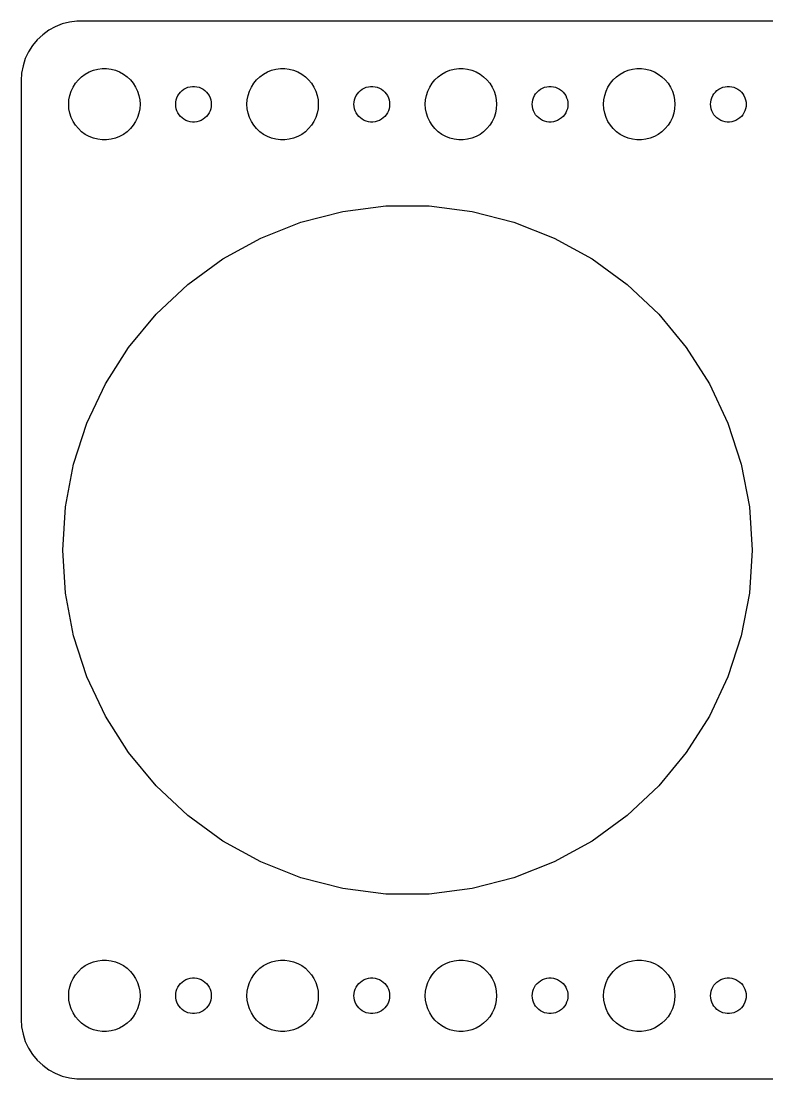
# Model space of a CAD drawing. Header units: metres. Extents: x -127 to 127, y -44 to 44.
# Drawn here: x -127 to -64.3, y -44.5 to 44.5 of the extents above; entities that cross this region are included whole.
import ezdxf

# ---------------------------------------------------------------- set-up
doc = ezdxf.new("R2010")
doc.units = ezdxf.units.M

msp = doc.modelspace()

# ---------------------------------------------------------------- linework, layer by layer
for p, q in [((-122.314, 44.4901), (-122.937, 44.4114)), ((122.314, 44.4901), (-122.314, 44.4901)), ((-124.679, 43.7216), (-125.187, 43.3526)), ((-124.129, 44.0241), (-124.679, 43.7216)), ((-123.545, 44.2553), (-124.129, 44.0241)), ((-122.937, 44.4114), (-123.545, 44.2553)), ((-125.645, 42.9227), (-126.045, 42.4389)), ((-125.187, 43.3526), (-125.645, 42.9227)), ((-126.382, 41.9088), (-126.649, 41.3406)), ((-126.045, 42.4389), (-126.382, 41.9088)), ((-126.649, 41.3406), (-126.843, 40.7434)), ((-126.961, 40.1267), (-127, 39.5)), ((-126.843, 40.7434), (-126.961, 40.1267)), ((-121.607, 40.033), (-121.277, 40.2145)), ((-121.277, 40.2145), (-120.927, 40.3532)), ((-120.927, 40.3532), (-120.562, 40.4469)), ((-120.562, 40.4469), (-120.188, 40.4941)), ((-120.188, 40.4941), (-119.812, 40.4941)), ((-119.812, 40.4941), (-119.438, 40.4469)), ((-119.438, 40.4469), (-119.073, 40.3532)), ((-119.073, 40.3532), (-118.723, 40.2145)), ((-118.723, 40.2145), (-118.393, 40.033)), ((-106.607, 40.033), (-106.277, 40.2145)), ((-106.277, 40.2145), (-105.927, 40.3532)), ((-105.927, 40.3532), (-105.562, 40.4469)), ((-105.562, 40.4469), (-105.188, 40.4941)), ((-105.188, 40.4941), (-104.812, 40.4941)), ((-104.812, 40.4941), (-104.438, 40.4469)), ((-104.438, 40.4469), (-104.073, 40.3532)), ((-104.073, 40.3532), (-103.723, 40.2145)), ((-103.723, 40.2145), (-103.393, 40.033)), ((-91.6075, 40.033), (-91.2773, 40.2145)), ((-91.2773, 40.2145), (-90.927, 40.3532)), ((-90.927, 40.3532), (-90.5621, 40.4469)), ((-90.5621, 40.4469), (-90.1884, 40.4941)), ((-90.1884, 40.4941), (-89.8116, 40.4941)), ((-89.8116, 40.4941), (-89.4379, 40.4469)), ((-89.4379, 40.4469), (-89.073, 40.3532)), ((-89.073, 40.3532), (-88.7227, 40.2145)), ((-88.7227, 40.2145), (-88.3925, 40.033)), ((-76.6075, 40.033), (-76.2773, 40.2145)), ((-76.2773, 40.2145), (-75.927, 40.3532)), ((-75.927, 40.3532), (-75.5621, 40.4469)), ((-75.5621, 40.4469), (-75.1884, 40.4941)), ((-75.1884, 40.4941), (-74.8116, 40.4941)), ((-74.8116, 40.4941), (-74.4379, 40.4469)), ((-74.4379, 40.4469), (-74.073, 40.3532)), ((-74.073, 40.3532), (-73.7227, 40.2145)), ((-73.7227, 40.2145), (-73.3925, 40.033)), ((-127, 39.5), (-127, -39.5)), ((-122.629, 38.9453), (-122.427, 39.2634)), ((-122.427, 39.2634), (-122.187, 39.5536)), ((-122.187, 39.5536), (-121.912, 39.8115)), ((-121.912, 39.8115), (-121.607, 40.033)), ((-118.393, 40.033), (-118.088, 39.8115)), ((-118.088, 39.8115), (-117.813, 39.5536)), ((-117.813, 39.5536), (-117.573, 39.2634)), ((-117.573, 39.2634), (-117.371, 38.9453)), ((-107.629, 38.9453), (-107.427, 39.2634)), ((-107.427, 39.2634), (-107.187, 39.5536)), ((-107.187, 39.5536), (-106.912, 39.8115)), ((-106.912, 39.8115), (-106.607, 40.033)), ((-103.393, 40.033), (-103.088, 39.8115)), ((-103.088, 39.8115), (-102.813, 39.5536)), ((-102.813, 39.5536), (-102.573, 39.2634)), ((-102.573, 39.2634), (-102.371, 38.9453)), ((-92.6289, 38.9453), (-92.427, 39.2634)), ((-92.427, 39.2634), (-92.1869, 39.5536)), ((-92.1869, 39.5536), (-91.9123, 39.8115)), ((-91.9123, 39.8115), (-91.6075, 40.033)), ((-88.3925, 40.033), (-88.0877, 39.8115)), ((-88.0877, 39.8115), (-87.8131, 39.5536)), ((-87.8131, 39.5536), (-87.573, 39.2634)), ((-87.573, 39.2634), (-87.3711, 38.9453)), ((-77.6289, 38.9453), (-77.427, 39.2634)), ((-77.427, 39.2634), (-77.1869, 39.5536)), ((-77.1869, 39.5536), (-76.9123, 39.8115)), ((-76.9123, 39.8115), (-76.6075, 40.033)), ((-73.3925, 40.033), (-73.0877, 39.8115)), ((-73.0877, 39.8115), (-72.8131, 39.5536)), ((-72.8131, 39.5536), (-72.573, 39.2634)), ((-72.573, 39.2634), (-72.3711, 38.9453)), ((-122.906, 38.2461), (-122.789, 38.6044)), ((-122.789, 38.6044), (-122.629, 38.9453)), ((-117.371, 38.9453), (-117.211, 38.6044)), ((-117.211, 38.6044), (-117.094, 38.2461)), ((-113.814, 38.2226), (-113.714, 38.3817)), ((-113.714, 38.3817), (-113.593, 38.5268)), ((-113.593, 38.5268), (-113.456, 38.6558)), ((-113.456, 38.6558), (-113.304, 38.7665)), ((-113.304, 38.7665), (-113.139, 38.8572)), ((-113.139, 38.8572), (-112.964, 38.9266)), ((-112.964, 38.9266), (-112.781, 38.9734)), ((-112.781, 38.9734), (-112.594, 38.997)), ((-112.594, 38.997), (-112.406, 38.997)), ((-112.406, 38.997), (-112.219, 38.9734)), ((-112.219, 38.9734), (-112.036, 38.9266)), ((-112.036, 38.9266), (-111.861, 38.8572)), ((-111.861, 38.8572), (-111.696, 38.7665)), ((-111.696, 38.7665), (-111.544, 38.6558)), ((-111.544, 38.6558), (-111.407, 38.5268)), ((-111.407, 38.5268), (-111.286, 38.3817)), ((-111.286, 38.3817), (-111.186, 38.2226)), ((-107.906, 38.2461), (-107.789, 38.6044)), ((-107.789, 38.6044), (-107.629, 38.9453)), ((-102.371, 38.9453), (-102.211, 38.6044)), ((-102.211, 38.6044), (-102.094, 38.2461)), ((-98.8145, 38.2226), (-98.7135, 38.3817)), ((-98.7135, 38.3817), (-98.5934, 38.5268)), ((-98.5934, 38.5268), (-98.4561, 38.6558)), ((-98.4561, 38.6558), (-98.3037, 38.7665)), ((-98.3037, 38.7665), (-98.1387, 38.8572)), ((-98.1387, 38.8572), (-97.9635, 38.9266)), ((-97.9635, 38.9266), (-97.7811, 38.9734)), ((-97.7811, 38.9734), (-97.5942, 38.997)), ((-97.5942, 38.997), (-97.4058, 38.997)), ((-97.4058, 38.997), (-97.2189, 38.9734)), ((-97.2189, 38.9734), (-97.0365, 38.9266)), ((-97.0365, 38.9266), (-96.8613, 38.8572)), ((-96.8613, 38.8572), (-96.6963, 38.7665)), ((-96.6963, 38.7665), (-96.5439, 38.6558)), ((-96.5439, 38.6558), (-96.4065, 38.5268)), ((-96.4065, 38.5268), (-96.2865, 38.3817)), ((-96.2865, 38.3817), (-96.1855, 38.2226)), ((-92.9057, 38.2461), (-92.7893, 38.6044)), ((-92.7893, 38.6044), (-92.6289, 38.9453)), ((-87.3711, 38.9453), (-87.2107, 38.6044)), ((-87.2107, 38.6044), (-87.0943, 38.2461)), ((-83.8145, 38.2226), (-83.7135, 38.3817)), ((-83.7135, 38.3817), (-83.5934, 38.5268)), ((-83.5934, 38.5268), (-83.4561, 38.6558)), ((-83.4561, 38.6558), (-83.3037, 38.7665)), ((-83.3037, 38.7665), (-83.1387, 38.8572)), ((-83.1387, 38.8572), (-82.9635, 38.9266)), ((-82.9635, 38.9266), (-82.7811, 38.9734)), ((-82.7811, 38.9734), (-82.5942, 38.997)), ((-82.5942, 38.997), (-82.4058, 38.997)), ((-82.4058, 38.997), (-82.2189, 38.9734)), ((-82.2189, 38.9734), (-82.0365, 38.9266)), ((-82.0365, 38.9266), (-81.8613, 38.8572)), ((-81.8613, 38.8572), (-81.6963, 38.7665)), ((-81.6963, 38.7665), (-81.5439, 38.6558)), ((-81.5439, 38.6558), (-81.4065, 38.5268)), ((-81.4065, 38.5268), (-81.2865, 38.3817)), ((-81.2865, 38.3817), (-81.1855, 38.2226)), ((-77.9057, 38.2461), (-77.7893, 38.6044)), ((-77.7893, 38.6044), (-77.6289, 38.9453)), ((-72.3711, 38.9453), (-72.2107, 38.6044)), ((-72.2107, 38.6044), (-72.0943, 38.2461)), ((-68.8145, 38.2226), (-68.7135, 38.3817)), ((-68.7135, 38.3817), (-68.5934, 38.5268)), ((-68.5934, 38.5268), (-68.4561, 38.6558)), ((-68.4561, 38.6558), (-68.3037, 38.7665)), ((-68.3037, 38.7665), (-68.1387, 38.8572)), ((-68.1387, 38.8572), (-67.9635, 38.9266)), ((-67.9635, 38.9266), (-67.7811, 38.9734)), ((-67.7811, 38.9734), (-67.5942, 38.997)), ((-67.5942, 38.997), (-67.4058, 38.997)), ((-67.4058, 38.997), (-67.2189, 38.9734)), ((-67.2189, 38.9734), (-67.0365, 38.9266)), ((-67.0365, 38.9266), (-66.8613, 38.8572)), ((-66.8613, 38.8572), (-66.6963, 38.7665)), ((-66.6963, 38.7665), (-66.5439, 38.6558)), ((-66.5439, 38.6558), (-66.4065, 38.5268)), ((-66.4065, 38.5268), (-66.2865, 38.3817)), ((-66.2865, 38.3817), (-66.1855, 38.2226)), ((-123, 37.5), (-122.976, 37.876)), ((-122.976, 37.124), (-123, 37.5)), ((-122.976, 37.876), (-122.906, 38.2461)), ((-117.094, 38.2461), (-117.024, 37.876)), ((-117.024, 37.876), (-117, 37.5)), ((-117, 37.5), (-117.024, 37.124)), ((-114, 37.5), (-113.988, 37.688)), ((-113.988, 37.312), (-114, 37.5)), ((-113.988, 37.688), (-113.953, 37.873)), ((-113.953, 37.873), (-113.895, 38.0522)), ((-113.895, 38.0522), (-113.814, 38.2226)), ((-111.186, 38.2226), (-111.105, 38.0522)), ((-111.105, 38.0522), (-111.047, 37.873)), ((-111.047, 37.873), (-111.012, 37.688)), ((-111.012, 37.688), (-111, 37.5)), ((-111, 37.5), (-111.012, 37.312)), ((-108, 37.5), (-107.976, 37.876)), ((-107.976, 37.124), (-108, 37.5)), ((-107.976, 37.876), (-107.906, 38.2461)), ((-102.094, 38.2461), (-102.024, 37.876)), ((-102.024, 37.876), (-102, 37.5)), ((-102, 37.5), (-102.024, 37.124)), ((-99, 37.5), (-98.9882, 37.688)), ((-98.9882, 37.312), (-99, 37.5)), ((-98.9882, 37.688), (-98.9529, 37.873)), ((-98.9529, 37.873), (-98.8947, 38.0522)), ((-98.8947, 38.0522), (-98.8145, 38.2226)), ((-96.1855, 38.2226), (-96.1053, 38.0522)), ((-96.1053, 38.0522), (-96.0471, 37.873)), ((-96.0471, 37.873), (-96.0118, 37.688)), ((-96.0118, 37.688), (-96, 37.5)), ((-96, 37.5), (-96.0118, 37.312)), ((-93, 37.5), (-92.9763, 37.876)), ((-92.9763, 37.124), (-93, 37.5)), ((-92.9763, 37.876), (-92.9057, 38.2461)), ((-87.0943, 38.2461), (-87.0237, 37.876)), ((-87.0237, 37.876), (-87, 37.5)), ((-87, 37.5), (-87.0237, 37.124)), ((-84, 37.5), (-83.9882, 37.688)), ((-83.9882, 37.312), (-84, 37.5)), ((-83.9882, 37.688), (-83.9529, 37.873)), ((-83.9529, 37.873), (-83.8947, 38.0522)), ((-83.8947, 38.0522), (-83.8145, 38.2226)), ((-81.1855, 38.2226), (-81.1053, 38.0522)), ((-81.1053, 38.0522), (-81.0471, 37.873)), ((-81.0471, 37.873), (-81.0118, 37.688)), ((-81.0118, 37.688), (-81, 37.5)), ((-81, 37.5), (-81.0118, 37.312)), ((-78, 37.5), (-77.9763, 37.876)), ((-77.9763, 37.124), (-78, 37.5)), ((-77.9763, 37.876), (-77.9057, 38.2461)), ((-72.0943, 38.2461), (-72.0237, 37.876)), ((-72.0237, 37.876), (-72, 37.5)), ((-72, 37.5), (-72.0237, 37.124)), ((-69, 37.5), (-68.9882, 37.688)), ((-68.9882, 37.312), (-69, 37.5)), ((-68.9882, 37.688), (-68.9529, 37.873)), ((-68.9529, 37.873), (-68.8947, 38.0522)), ((-68.8947, 38.0522), (-68.8145, 38.2226)), ((-66.1855, 38.2226), (-66.1053, 38.0522)), ((-66.1053, 38.0522), (-66.0471, 37.873)), ((-66.0471, 37.873), (-66.0118, 37.688)), ((-66.0118, 37.688), (-66, 37.5)), ((-66, 37.5), (-66.0118, 37.312)), ((-122.906, 36.7539), (-122.976, 37.124)), ((-122.789, 36.3956), (-122.906, 36.7539)), ((-117.094, 36.7539), (-117.211, 36.3956)), ((-117.024, 37.124), (-117.094, 36.7539)), ((-113.953, 37.127), (-113.988, 37.312)), ((-113.895, 36.9478), (-113.953, 37.127)), ((-113.814, 36.7774), (-113.895, 36.9478)), ((-113.714, 36.6183), (-113.814, 36.7774)), ((-113.593, 36.4732), (-113.714, 36.6183)), ((-111.286, 36.6183), (-111.407, 36.4732)), ((-111.186, 36.7774), (-111.286, 36.6183)), ((-111.105, 36.9478), (-111.186, 36.7774)), ((-111.047, 37.127), (-111.105, 36.9478)), ((-111.012, 37.312), (-111.047, 37.127)), ((-107.906, 36.7539), (-107.976, 37.124)), ((-107.789, 36.3956), (-107.906, 36.7539)), ((-102.094, 36.7539), (-102.211, 36.3956)), ((-102.024, 37.124), (-102.094, 36.7539)), ((-98.9529, 37.127), (-98.9882, 37.312)), ((-98.8947, 36.9478), (-98.9529, 37.127)), ((-98.8145, 36.7774), (-98.8947, 36.9478)), ((-98.7135, 36.6183), (-98.8145, 36.7774)), ((-98.5934, 36.4732), (-98.7135, 36.6183)), ((-96.2865, 36.6183), (-96.4065, 36.4732)), ((-96.1855, 36.7774), (-96.2865, 36.6183)), ((-96.1053, 36.9478), (-96.1855, 36.7774)), ((-96.0471, 37.127), (-96.1053, 36.9478)), ((-96.0118, 37.312), (-96.0471, 37.127)), ((-92.9057, 36.7539), (-92.9763, 37.124)), ((-92.7893, 36.3956), (-92.9057, 36.7539)), ((-87.0943, 36.7539), (-87.2107, 36.3956)), ((-87.0237, 37.124), (-87.0943, 36.7539)), ((-83.9529, 37.127), (-83.9882, 37.312)), ((-83.8947, 36.9478), (-83.9529, 37.127)), ((-83.8145, 36.7774), (-83.8947, 36.9478)), ((-83.7135, 36.6183), (-83.8145, 36.7774)), ((-83.5934, 36.4732), (-83.7135, 36.6183)), ((-81.2865, 36.6183), (-81.4065, 36.4732)), ((-81.1855, 36.7774), (-81.2865, 36.6183)), ((-81.1053, 36.9478), (-81.1855, 36.7774)), ((-81.0471, 37.127), (-81.1053, 36.9478)), ((-81.0118, 37.312), (-81.0471, 37.127)), ((-77.9057, 36.7539), (-77.9763, 37.124)), ((-77.7893, 36.3956), (-77.9057, 36.7539)), ((-72.0943, 36.7539), (-72.2107, 36.3956)), ((-72.0237, 37.124), (-72.0943, 36.7539)), ((-68.9529, 37.127), (-68.9882, 37.312)), ((-68.8947, 36.9478), (-68.9529, 37.127)), ((-68.8145, 36.7774), (-68.8947, 36.9478)), ((-68.7135, 36.6183), (-68.8145, 36.7774)), ((-68.5934, 36.4732), (-68.7135, 36.6183)), ((-66.2865, 36.6183), (-66.4065, 36.4732)), ((-66.1855, 36.7774), (-66.2865, 36.6183)), ((-66.1053, 36.9478), (-66.1855, 36.7774)), ((-66.0471, 37.127), (-66.1053, 36.9478)), ((-66.0118, 37.312), (-66.0471, 37.127)), ((-122.629, 36.0547), (-122.789, 36.3956)), ((-122.427, 35.7366), (-122.629, 36.0547)), ((-122.187, 35.4464), (-122.427, 35.7366)), ((-117.573, 35.7366), (-117.813, 35.4464)), ((-117.371, 36.0547), (-117.573, 35.7366)), ((-117.211, 36.3956), (-117.371, 36.0547)), ((-113.456, 36.3442), (-113.593, 36.4732)), ((-113.304, 36.2335), (-113.456, 36.3442)), ((-113.139, 36.1428), (-113.304, 36.2335)), ((-112.964, 36.0734), (-113.139, 36.1428)), ((-112.781, 36.0266), (-112.964, 36.0734)), ((-112.594, 36.003), (-112.781, 36.0266)), ((-112.406, 36.003), (-112.594, 36.003)), ((-112.219, 36.0266), (-112.406, 36.003)), ((-112.036, 36.0734), (-112.219, 36.0266)), ((-111.861, 36.1428), (-112.036, 36.0734)), ((-111.696, 36.2335), (-111.861, 36.1428)), ((-111.544, 36.3442), (-111.696, 36.2335)), ((-111.407, 36.4732), (-111.544, 36.3442)), ((-107.629, 36.0547), (-107.789, 36.3956)), ((-107.427, 35.7366), (-107.629, 36.0547)), ((-107.187, 35.4464), (-107.427, 35.7366)), ((-102.573, 35.7366), (-102.813, 35.4464)), ((-102.371, 36.0547), (-102.573, 35.7366)), ((-102.211, 36.3956), (-102.371, 36.0547)), ((-98.4561, 36.3442), (-98.5934, 36.4732)), ((-98.3037, 36.2335), (-98.4561, 36.3442)), ((-98.1387, 36.1428), (-98.3037, 36.2335)), ((-97.9635, 36.0734), (-98.1387, 36.1428)), ((-97.7811, 36.0266), (-97.9635, 36.0734)), ((-97.5942, 36.003), (-97.7811, 36.0266)), ((-97.4058, 36.003), (-97.5942, 36.003)), ((-97.2189, 36.0266), (-97.4058, 36.003)), ((-97.0365, 36.0734), (-97.2189, 36.0266)), ((-96.8613, 36.1428), (-97.0365, 36.0734)), ((-96.6963, 36.2335), (-96.8613, 36.1428)), ((-96.5439, 36.3442), (-96.6963, 36.2335)), ((-96.4065, 36.4732), (-96.5439, 36.3442)), ((-92.6289, 36.0547), (-92.7893, 36.3956)), ((-92.427, 35.7366), (-92.6289, 36.0547)), ((-92.1869, 35.4464), (-92.427, 35.7366)), ((-87.573, 35.7366), (-87.8131, 35.4464)), ((-87.3711, 36.0547), (-87.573, 35.7366)), ((-87.2107, 36.3956), (-87.3711, 36.0547)), ((-83.4561, 36.3442), (-83.5934, 36.4732)), ((-83.3037, 36.2335), (-83.4561, 36.3442)), ((-83.1387, 36.1428), (-83.3037, 36.2335)), ((-82.9635, 36.0734), (-83.1387, 36.1428)), ((-82.7811, 36.0266), (-82.9635, 36.0734)), ((-82.5942, 36.003), (-82.7811, 36.0266)), ((-82.4058, 36.003), (-82.5942, 36.003)), ((-82.2189, 36.0266), (-82.4058, 36.003)), ((-82.0365, 36.0734), (-82.2189, 36.0266)), ((-81.8613, 36.1428), (-82.0365, 36.0734)), ((-81.6963, 36.2335), (-81.8613, 36.1428)), ((-81.5439, 36.3442), (-81.6963, 36.2335)), ((-81.4065, 36.4732), (-81.5439, 36.3442)), ((-77.6289, 36.0547), (-77.7893, 36.3956)), ((-77.427, 35.7366), (-77.6289, 36.0547)), ((-77.1869, 35.4464), (-77.427, 35.7366)), ((-72.573, 35.7366), (-72.8131, 35.4464)), ((-72.3711, 36.0547), (-72.573, 35.7366)), ((-72.2107, 36.3956), (-72.3711, 36.0547)), ((-68.4561, 36.3442), (-68.5934, 36.4732)), ((-68.3037, 36.2335), (-68.4561, 36.3442)), ((-68.1387, 36.1428), (-68.3037, 36.2335)), ((-67.9635, 36.0734), (-68.1387, 36.1428)), ((-67.7811, 36.0266), (-67.9635, 36.0734)), ((-67.5942, 36.003), (-67.7811, 36.0266)), ((-67.4058, 36.003), (-67.5942, 36.003)), ((-67.2189, 36.0266), (-67.4058, 36.003)), ((-67.0365, 36.0734), (-67.2189, 36.0266)), ((-66.8613, 36.1428), (-67.0365, 36.0734)), ((-66.6963, 36.2335), (-66.8613, 36.1428)), ((-66.5439, 36.3442), (-66.6963, 36.2335)), ((-66.4065, 36.4732), (-66.5439, 36.3442)), ((-121.912, 35.1885), (-122.187, 35.4464)), ((-121.607, 34.967), (-121.912, 35.1885)), ((-121.277, 34.7855), (-121.607, 34.967)), ((-120.927, 34.6468), (-121.277, 34.7855)), ((-118.723, 34.7855), (-119.073, 34.6468)), ((-118.393, 34.967), (-118.723, 34.7855)), ((-118.088, 35.1885), (-118.393, 34.967)), ((-117.813, 35.4464), (-118.088, 35.1885)), ((-106.912, 35.1885), (-107.187, 35.4464)), ((-106.607, 34.967), (-106.912, 35.1885)), ((-106.277, 34.7855), (-106.607, 34.967)), ((-105.927, 34.6468), (-106.277, 34.7855)), ((-103.723, 34.7855), (-104.073, 34.6468)), ((-103.393, 34.967), (-103.723, 34.7855)), ((-103.088, 35.1885), (-103.393, 34.967)), ((-102.813, 35.4464), (-103.088, 35.1885)), ((-91.9123, 35.1885), (-92.1869, 35.4464)), ((-91.6075, 34.967), (-91.9123, 35.1885)), ((-91.2773, 34.7855), (-91.6075, 34.967)), ((-90.927, 34.6468), (-91.2773, 34.7855)), ((-88.7227, 34.7855), (-89.073, 34.6468)), ((-88.3925, 34.967), (-88.7227, 34.7855)), ((-88.0877, 35.1885), (-88.3925, 34.967)), ((-87.8131, 35.4464), (-88.0877, 35.1885)), ((-76.9123, 35.1885), (-77.1869, 35.4464)), ((-76.6075, 34.967), (-76.9123, 35.1885)), ((-76.2773, 34.7855), (-76.6075, 34.967)), ((-75.927, 34.6468), (-76.2773, 34.7855)), ((-73.7227, 34.7855), (-74.073, 34.6468)), ((-73.3925, 34.967), (-73.7227, 34.7855)), ((-73.0877, 35.1885), (-73.3925, 34.967)), ((-72.8131, 35.4464), (-73.0877, 35.1885)), ((-120.562, 34.5531), (-120.927, 34.6468)), ((-120.188, 34.5059), (-120.562, 34.5531)), ((-119.812, 34.5059), (-120.188, 34.5059)), ((-119.438, 34.5531), (-119.812, 34.5059)), ((-119.073, 34.6468), (-119.438, 34.5531)), ((-105.562, 34.5531), (-105.927, 34.6468)), ((-105.188, 34.5059), (-105.562, 34.5531)), ((-104.812, 34.5059), (-105.188, 34.5059)), ((-104.438, 34.5531), (-104.812, 34.5059)), ((-104.073, 34.6468), (-104.438, 34.5531)), ((-90.5621, 34.5531), (-90.927, 34.6468)), ((-90.1884, 34.5059), (-90.5621, 34.5531)), ((-89.8116, 34.5059), (-90.1884, 34.5059)), ((-89.4379, 34.5531), (-89.8116, 34.5059)), ((-89.073, 34.6468), (-89.4379, 34.5531)), ((-75.5621, 34.5531), (-75.927, 34.6468)), ((-75.1884, 34.5059), (-75.5621, 34.5531)), ((-74.8116, 34.5059), (-75.1884, 34.5059)), ((-74.4379, 34.5531), (-74.8116, 34.5059)), ((-74.073, 34.6468), (-74.4379, 34.5531)), ((-103.461, 27.5806), (-99.9341, 28.4863)), ((-99.9341, 28.4863), (-96.3209, 28.9428)), ((-96.3209, 28.9428), (-92.6791, 28.9428)), ((-92.6791, 28.9428), (-89.0659, 28.4863)), ((-89.0659, 28.4863), (-85.5385, 27.5806)), ((-106.848, 26.24), (-103.461, 27.5806)), ((-85.5385, 27.5806), (-82.1524, 26.24)), ((-110.039, 24.4855), (-106.848, 26.24)), ((-82.1524, 26.24), (-78.961, 24.4855)), ((-112.985, 22.3449), (-110.039, 24.4855)), ((-78.961, 24.4855), (-76.0147, 22.3449)), ((-115.64, 19.8519), (-112.985, 22.3449)), ((-76.0147, 22.3449), (-73.3599, 19.8519)), ((-117.961, 17.0458), (-115.64, 19.8519)), ((-73.3599, 19.8519), (-71.0385, 17.0458)), ((-119.913, 13.9709), (-117.961, 17.0458)), ((-71.0385, 17.0458), (-69.0871, 13.9709)), ((-121.464, 10.6756), (-119.913, 13.9709)), ((-69.0871, 13.9709), (-67.5365, 10.6756)), ((-122.589, 7.21201), (-121.464, 10.6756)), ((-67.5365, 10.6756), (-66.4111, 7.21201)), ((-123.271, 3.63466), (-122.589, 7.21201)), ((-66.4111, 7.21201), (-65.7287, 3.63466)), ((-123.5, 0), (-123.271, 3.63466)), ((-65.7287, 3.63466), (-65.5, 0)), ((-123.271, -3.63466), (-123.5, 0)), ((-65.5, 0), (-65.7287, -3.63466)), ((-122.589, -7.21201), (-123.271, -3.63466)), ((-65.7287, -3.63466), (-66.4111, -7.21201)), ((-121.464, -10.6756), (-122.589, -7.21201)), ((-66.4111, -7.21201), (-67.5365, -10.6756)), ((-119.913, -13.9709), (-121.464, -10.6756)), ((-67.5365, -10.6756), (-69.0871, -13.9709)), ((-117.961, -17.0458), (-119.913, -13.9709)), ((-69.0871, -13.9709), (-71.0385, -17.0458)), ((-115.64, -19.8519), (-117.961, -17.0458)), ((-71.0385, -17.0458), (-73.3599, -19.8519)), ((-112.985, -22.3449), (-115.64, -19.8519)), ((-73.3599, -19.8519), (-76.0147, -22.3449)), ((-110.039, -24.4855), (-112.985, -22.3449)), ((-76.0147, -22.3449), (-78.961, -24.4855)), ((-106.848, -26.24), (-110.039, -24.4855)), ((-78.961, -24.4855), (-82.1524, -26.24)), ((-103.461, -27.5806), (-106.848, -26.24)), ((-82.1524, -26.24), (-85.5385, -27.5806)), ((-99.9341, -28.4863), (-103.461, -27.5806)), ((-85.5385, -27.5806), (-89.0659, -28.4863)), ((-96.3209, -28.9428), (-99.9341, -28.4863)), ((-92.6791, -28.9428), (-96.3209, -28.9428)), ((-89.0659, -28.4863), (-92.6791, -28.9428)), ((-121.277, -34.7855), (-120.927, -34.6468)), ((-120.927, -34.6468), (-120.562, -34.5531)), ((-120.562, -34.5531), (-120.188, -34.5059)), ((-120.188, -34.5059), (-119.812, -34.5059)), ((-119.812, -34.5059), (-119.438, -34.5531)), ((-119.438, -34.5531), (-119.073, -34.6468)), ((-119.073, -34.6468), (-118.723, -34.7855)), ((-106.277, -34.7855), (-105.927, -34.6468)), ((-105.927, -34.6468), (-105.562, -34.5531)), ((-105.562, -34.5531), (-105.188, -34.5059)), ((-105.188, -34.5059), (-104.812, -34.5059)), ((-104.812, -34.5059), (-104.438, -34.5531)), ((-104.438, -34.5531), (-104.073, -34.6468)), ((-104.073, -34.6468), (-103.723, -34.7855)), ((-91.2773, -34.7855), (-90.927, -34.6468)), ((-90.927, -34.6468), (-90.5621, -34.5531)), ((-90.5621, -34.5531), (-90.1884, -34.5059)), ((-90.1884, -34.5059), (-89.8116, -34.5059)), ((-89.8116, -34.5059), (-89.4379, -34.5531)), ((-89.4379, -34.5531), (-89.073, -34.6468)), ((-89.073, -34.6468), (-88.7227, -34.7855)), ((-76.2773, -34.7855), (-75.927, -34.6468)), ((-75.927, -34.6468), (-75.5621, -34.5531)), ((-75.5621, -34.5531), (-75.1884, -34.5059)), ((-75.1884, -34.5059), (-74.8116, -34.5059)), ((-74.8116, -34.5059), (-74.4379, -34.5531)), ((-74.4379, -34.5531), (-74.073, -34.6468)), ((-74.073, -34.6468), (-73.7227, -34.7855)), ((-122.427, -35.7366), (-122.187, -35.4464)), ((-122.187, -35.4464), (-121.912, -35.1885)), ((-121.912, -35.1885), (-121.607, -34.967)), ((-121.607, -34.967), (-121.277, -34.7855)), ((-118.723, -34.7855), (-118.393, -34.967)), ((-118.393, -34.967), (-118.088, -35.1885)), ((-118.088, -35.1885), (-117.813, -35.4464)), ((-117.813, -35.4464), (-117.573, -35.7366)), ((-107.427, -35.7366), (-107.187, -35.4464)), ((-107.187, -35.4464), (-106.912, -35.1885)), ((-106.912, -35.1885), (-106.607, -34.967)), ((-106.607, -34.967), (-106.277, -34.7855)), ((-103.723, -34.7855), (-103.393, -34.967)), ((-103.393, -34.967), (-103.088, -35.1885)), ((-103.088, -35.1885), (-102.813, -35.4464)), ((-102.813, -35.4464), (-102.573, -35.7366)), ((-92.427, -35.7366), (-92.1869, -35.4464)), ((-92.1869, -35.4464), (-91.9123, -35.1885)), ((-91.9123, -35.1885), (-91.6075, -34.967)), ((-91.6075, -34.967), (-91.2773, -34.7855)), ((-88.7227, -34.7855), (-88.3925, -34.967)), ((-88.3925, -34.967), (-88.0877, -35.1885)), ((-88.0877, -35.1885), (-87.8131, -35.4464)), ((-87.8131, -35.4464), (-87.573, -35.7366)), ((-77.427, -35.7366), (-77.1869, -35.4464)), ((-77.1869, -35.4464), (-76.9123, -35.1885)), ((-76.9123, -35.1885), (-76.6075, -34.967)), ((-76.6075, -34.967), (-76.2773, -34.7855)), ((-73.7227, -34.7855), (-73.3925, -34.967)), ((-73.3925, -34.967), (-73.0877, -35.1885)), ((-73.0877, -35.1885), (-72.8131, -35.4464)), ((-72.8131, -35.4464), (-72.573, -35.7366)), ((-122.906, -36.7539), (-122.789, -36.3956)), ((-122.789, -36.3956), (-122.629, -36.0547)), ((-122.629, -36.0547), (-122.427, -35.7366)), ((-117.573, -35.7366), (-117.371, -36.0547)), ((-117.371, -36.0547), (-117.211, -36.3956)), ((-117.211, -36.3956), (-117.094, -36.7539)), ((-113.714, -36.6183), (-113.593, -36.4732)), ((-113.593, -36.4732), (-113.456, -36.3442)), ((-113.456, -36.3442), (-113.304, -36.2335)), ((-113.304, -36.2335), (-113.139, -36.1428)), ((-113.139, -36.1428), (-112.964, -36.0734)), ((-112.964, -36.0734), (-112.781, -36.0266)), ((-112.781, -36.0266), (-112.594, -36.003)), ((-112.594, -36.003), (-112.406, -36.003)), ((-112.406, -36.003), (-112.219, -36.0266)), ((-112.219, -36.0266), (-112.036, -36.0734)), ((-112.036, -36.0734), (-111.861, -36.1428)), ((-111.861, -36.1428), (-111.696, -36.2335)), ((-111.696, -36.2335), (-111.544, -36.3442)), ((-111.544, -36.3442), (-111.407, -36.4732)), ((-111.407, -36.4732), (-111.286, -36.6183)), ((-107.906, -36.7539), (-107.789, -36.3956)), ((-107.789, -36.3956), (-107.629, -36.0547)), ((-107.629, -36.0547), (-107.427, -35.7366)), ((-102.573, -35.7366), (-102.371, -36.0547)), ((-102.371, -36.0547), (-102.211, -36.3956)), ((-102.211, -36.3956), (-102.094, -36.7539)), ((-98.7135, -36.6183), (-98.5934, -36.4732)), ((-98.5934, -36.4732), (-98.4561, -36.3442)), ((-98.4561, -36.3442), (-98.3037, -36.2335)), ((-98.3037, -36.2335), (-98.1387, -36.1428)), ((-98.1387, -36.1428), (-97.9635, -36.0734)), ((-97.9635, -36.0734), (-97.7811, -36.0266)), ((-97.7811, -36.0266), (-97.5942, -36.003)), ((-97.5942, -36.003), (-97.4058, -36.003)), ((-97.4058, -36.003), (-97.2189, -36.0266)), ((-97.2189, -36.0266), (-97.0365, -36.0734)), ((-97.0365, -36.0734), (-96.8613, -36.1428)), ((-96.8613, -36.1428), (-96.6963, -36.2335)), ((-96.6963, -36.2335), (-96.5439, -36.3442)), ((-96.5439, -36.3442), (-96.4065, -36.4732)), ((-96.4065, -36.4732), (-96.2865, -36.6183)), ((-92.9057, -36.7539), (-92.7893, -36.3956)), ((-92.7893, -36.3956), (-92.6289, -36.0547)), ((-92.6289, -36.0547), (-92.427, -35.7366)), ((-87.573, -35.7366), (-87.3711, -36.0547)), ((-87.3711, -36.0547), (-87.2107, -36.3956)), ((-87.2107, -36.3956), (-87.0943, -36.7539)), ((-83.7135, -36.6183), (-83.5934, -36.4732)), ((-83.5934, -36.4732), (-83.4561, -36.3442)), ((-83.4561, -36.3442), (-83.3037, -36.2335)), ((-83.3037, -36.2335), (-83.1387, -36.1428)), ((-83.1387, -36.1428), (-82.9635, -36.0734)), ((-82.9635, -36.0734), (-82.7811, -36.0266)), ((-82.7811, -36.0266), (-82.5942, -36.003)), ((-82.5942, -36.003), (-82.4058, -36.003)), ((-82.4058, -36.003), (-82.2189, -36.0266)), ((-82.2189, -36.0266), (-82.0365, -36.0734)), ((-82.0365, -36.0734), (-81.8613, -36.1428)), ((-81.8613, -36.1428), (-81.6963, -36.2335)), ((-81.6963, -36.2335), (-81.5439, -36.3442)), ((-81.5439, -36.3442), (-81.4065, -36.4732)), ((-81.4065, -36.4732), (-81.2865, -36.6183)), ((-77.9057, -36.7539), (-77.7893, -36.3956)), ((-77.7893, -36.3956), (-77.6289, -36.0547)), ((-77.6289, -36.0547), (-77.427, -35.7366)), ((-72.573, -35.7366), (-72.3711, -36.0547)), ((-72.3711, -36.0547), (-72.2107, -36.3956)), ((-72.2107, -36.3956), (-72.0943, -36.7539)), ((-68.7135, -36.6183), (-68.5934, -36.4732)), ((-68.5934, -36.4732), (-68.4561, -36.3442)), ((-68.4561, -36.3442), (-68.3037, -36.2335)), ((-68.3037, -36.2335), (-68.1387, -36.1428)), ((-68.1387, -36.1428), (-67.9635, -36.0734)), ((-67.9635, -36.0734), (-67.7811, -36.0266)), ((-67.7811, -36.0266), (-67.5942, -36.003)), ((-67.5942, -36.003), (-67.4058, -36.003)), ((-67.4058, -36.003), (-67.2189, -36.0266)), ((-67.2189, -36.0266), (-67.0365, -36.0734)), ((-67.0365, -36.0734), (-66.8613, -36.1428)), ((-66.8613, -36.1428), (-66.6963, -36.2335)), ((-66.6963, -36.2335), (-66.5439, -36.3442)), ((-66.5439, -36.3442), (-66.4065, -36.4732)), ((-66.4065, -36.4732), (-66.2865, -36.6183)), ((-123, -37.5), (-122.976, -37.124)), ((-122.976, -37.124), (-122.906, -36.7539)), ((-117.094, -36.7539), (-117.024, -37.124)), ((-117.024, -37.124), (-117, -37.5)), ((-114, -37.5), (-113.988, -37.312)), ((-113.988, -37.312), (-113.953, -37.127)), ((-113.953, -37.127), (-113.895, -36.9478)), ((-113.895, -36.9478), (-113.814, -36.7774)), ((-113.814, -36.7774), (-113.714, -36.6183)), ((-111.286, -36.6183), (-111.186, -36.7774)), ((-111.186, -36.7774), (-111.105, -36.9478)), ((-111.105, -36.9478), (-111.047, -37.127)), ((-111.047, -37.127), (-111.012, -37.312)), ((-111.012, -37.312), (-111, -37.5)), ((-108, -37.5), (-107.976, -37.124)), ((-107.976, -37.124), (-107.906, -36.7539)), ((-102.094, -36.7539), (-102.024, -37.124)), ((-102.024, -37.124), (-102, -37.5)), ((-99, -37.5), (-98.9882, -37.312)), ((-98.9882, -37.312), (-98.9529, -37.127)), ((-98.9529, -37.127), (-98.8947, -36.9478)), ((-98.8947, -36.9478), (-98.8145, -36.7774)), ((-98.8145, -36.7774), (-98.7135, -36.6183)), ((-96.2865, -36.6183), (-96.1855, -36.7774)), ((-96.1855, -36.7774), (-96.1053, -36.9478)), ((-96.1053, -36.9478), (-96.0471, -37.127)), ((-96.0471, -37.127), (-96.0118, -37.312)), ((-96.0118, -37.312), (-96, -37.5)), ((-93, -37.5), (-92.9763, -37.124)), ((-92.9763, -37.124), (-92.9057, -36.7539)), ((-87.0943, -36.7539), (-87.0237, -37.124)), ((-87.0237, -37.124), (-87, -37.5)), ((-84, -37.5), (-83.9882, -37.312)), ((-83.9882, -37.312), (-83.9529, -37.127)), ((-83.9529, -37.127), (-83.8947, -36.9478)), ((-83.8947, -36.9478), (-83.8145, -36.7774)), ((-83.8145, -36.7774), (-83.7135, -36.6183)), ((-81.2865, -36.6183), (-81.1855, -36.7774)), ((-81.1855, -36.7774), (-81.1053, -36.9478)), ((-81.1053, -36.9478), (-81.0471, -37.127)), ((-81.0471, -37.127), (-81.0118, -37.312)), ((-81.0118, -37.312), (-81, -37.5)), ((-78, -37.5), (-77.9763, -37.124)), ((-77.9763, -37.124), (-77.9057, -36.7539)), ((-72.0943, -36.7539), (-72.0237, -37.124)), ((-72.0237, -37.124), (-72, -37.5)), ((-69, -37.5), (-68.9882, -37.312)), ((-68.9882, -37.312), (-68.9529, -37.127)), ((-68.9529, -37.127), (-68.8947, -36.9478)), ((-68.8947, -36.9478), (-68.8145, -36.7774)), ((-68.8145, -36.7774), (-68.7135, -36.6183)), ((-66.2865, -36.6183), (-66.1855, -36.7774)), ((-66.1855, -36.7774), (-66.1053, -36.9478)), ((-66.1053, -36.9478), (-66.0471, -37.127)), ((-66.0471, -37.127), (-66.0118, -37.312)), ((-66.0118, -37.312), (-66, -37.5)), ((-122.976, -37.876), (-123, -37.5)), ((-122.906, -38.2461), (-122.976, -37.876)), ((-122.789, -38.6044), (-122.906, -38.2461)), ((-117.094, -38.2461), (-117.211, -38.6044)), ((-117.024, -37.876), (-117.094, -38.2461)), ((-117, -37.5), (-117.024, -37.876)), ((-113.988, -37.688), (-114, -37.5)), ((-113.953, -37.873), (-113.988, -37.688)), ((-113.895, -38.0522), (-113.953, -37.873)), ((-113.814, -38.2226), (-113.895, -38.0522)), ((-113.714, -38.3817), (-113.814, -38.2226)), ((-111.186, -38.2226), (-111.286, -38.3817)), ((-111.105, -38.0522), (-111.186, -38.2226)), ((-111.047, -37.873), (-111.105, -38.0522)), ((-111.012, -37.688), (-111.047, -37.873)), ((-111, -37.5), (-111.012, -37.688)), ((-107.976, -37.876), (-108, -37.5)), ((-107.906, -38.2461), (-107.976, -37.876)), ((-107.789, -38.6044), (-107.906, -38.2461)), ((-102.094, -38.2461), (-102.211, -38.6044)), ((-102.024, -37.876), (-102.094, -38.2461)), ((-102, -37.5), (-102.024, -37.876)), ((-98.9882, -37.688), (-99, -37.5)), ((-98.9529, -37.873), (-98.9882, -37.688)), ((-98.8947, -38.0522), (-98.9529, -37.873)), ((-98.8145, -38.2226), (-98.8947, -38.0522)), ((-98.7135, -38.3817), (-98.8145, -38.2226)), ((-96.1855, -38.2226), (-96.2865, -38.3817)), ((-96.1053, -38.0522), (-96.1855, -38.2226)), ((-96.0471, -37.873), (-96.1053, -38.0522)), ((-96.0118, -37.688), (-96.0471, -37.873)), ((-96, -37.5), (-96.0118, -37.688)), ((-92.9763, -37.876), (-93, -37.5)), ((-92.9057, -38.2461), (-92.9763, -37.876)), ((-92.7893, -38.6044), (-92.9057, -38.2461)), ((-87.0943, -38.2461), (-87.2107, -38.6044)), ((-87.0237, -37.876), (-87.0943, -38.2461)), ((-87, -37.5), (-87.0237, -37.876)), ((-83.9882, -37.688), (-84, -37.5)), ((-83.9529, -37.873), (-83.9882, -37.688)), ((-83.8947, -38.0522), (-83.9529, -37.873)), ((-83.8145, -38.2226), (-83.8947, -38.0522)), ((-83.7135, -38.3817), (-83.8145, -38.2226)), ((-81.1855, -38.2226), (-81.2865, -38.3817)), ((-81.1053, -38.0522), (-81.1855, -38.2226)), ((-81.0471, -37.873), (-81.1053, -38.0522)), ((-81.0118, -37.688), (-81.0471, -37.873)), ((-81, -37.5), (-81.0118, -37.688)), ((-77.9763, -37.876), (-78, -37.5)), ((-77.9057, -38.2461), (-77.9763, -37.876)), ((-77.7893, -38.6044), (-77.9057, -38.2461)), ((-72.0943, -38.2461), (-72.2107, -38.6044)), ((-72.0237, -37.876), (-72.0943, -38.2461)), ((-72, -37.5), (-72.0237, -37.876)), ((-68.9882, -37.688), (-69, -37.5)), ((-68.9529, -37.873), (-68.9882, -37.688)), ((-68.8947, -38.0522), (-68.9529, -37.873)), ((-68.8145, -38.2226), (-68.8947, -38.0522)), ((-68.7135, -38.3817), (-68.8145, -38.2226)), ((-66.1855, -38.2226), (-66.2865, -38.3817)), ((-66.1053, -38.0522), (-66.1855, -38.2226)), ((-66.0471, -37.873), (-66.1053, -38.0522)), ((-66.0118, -37.688), (-66.0471, -37.873)), ((-66, -37.5), (-66.0118, -37.688)), ((-122.629, -38.9453), (-122.789, -38.6044)), ((-122.427, -39.2634), (-122.629, -38.9453)), ((-117.371, -38.9453), (-117.573, -39.2634)), ((-117.211, -38.6044), (-117.371, -38.9453)), ((-113.593, -38.5268), (-113.714, -38.3817)), ((-113.456, -38.6558), (-113.593, -38.5268)), ((-113.304, -38.7665), (-113.456, -38.6558)), ((-113.139, -38.8572), (-113.304, -38.7665)), ((-112.964, -38.9266), (-113.139, -38.8572)), ((-112.781, -38.9734), (-112.964, -38.9266)), ((-112.594, -38.997), (-112.781, -38.9734)), ((-112.406, -38.997), (-112.594, -38.997)), ((-112.219, -38.9734), (-112.406, -38.997)), ((-112.036, -38.9266), (-112.219, -38.9734)), ((-111.861, -38.8572), (-112.036, -38.9266)), ((-111.696, -38.7665), (-111.861, -38.8572)), ((-111.544, -38.6558), (-111.696, -38.7665)), ((-111.407, -38.5268), (-111.544, -38.6558)), ((-111.286, -38.3817), (-111.407, -38.5268)), ((-107.629, -38.9453), (-107.789, -38.6044)), ((-107.427, -39.2634), (-107.629, -38.9453)), ((-102.371, -38.9453), (-102.573, -39.2634)), ((-102.211, -38.6044), (-102.371, -38.9453)), ((-98.5934, -38.5268), (-98.7135, -38.3817)), ((-98.4561, -38.6558), (-98.5934, -38.5268)), ((-98.3037, -38.7665), (-98.4561, -38.6558)), ((-98.1387, -38.8572), (-98.3037, -38.7665)), ((-97.9635, -38.9266), (-98.1387, -38.8572)), ((-97.7811, -38.9734), (-97.9635, -38.9266)), ((-97.5942, -38.997), (-97.7811, -38.9734)), ((-97.4058, -38.997), (-97.5942, -38.997)), ((-97.2189, -38.9734), (-97.4058, -38.997)), ((-97.0365, -38.9266), (-97.2189, -38.9734)), ((-96.8613, -38.8572), (-97.0365, -38.9266)), ((-96.6963, -38.7665), (-96.8613, -38.8572)), ((-96.5439, -38.6558), (-96.6963, -38.7665)), ((-96.4065, -38.5268), (-96.5439, -38.6558)), ((-96.2865, -38.3817), (-96.4065, -38.5268)), ((-92.6289, -38.9453), (-92.7893, -38.6044)), ((-92.427, -39.2634), (-92.6289, -38.9453)), ((-87.3711, -38.9453), (-87.573, -39.2634)), ((-87.2107, -38.6044), (-87.3711, -38.9453)), ((-83.5934, -38.5268), (-83.7135, -38.3817)), ((-83.4561, -38.6558), (-83.5934, -38.5268)), ((-83.3037, -38.7665), (-83.4561, -38.6558)), ((-83.1387, -38.8572), (-83.3037, -38.7665)), ((-82.9635, -38.9266), (-83.1387, -38.8572)), ((-82.7811, -38.9734), (-82.9635, -38.9266)), ((-82.5942, -38.997), (-82.7811, -38.9734)), ((-82.4058, -38.997), (-82.5942, -38.997)), ((-82.2189, -38.9734), (-82.4058, -38.997)), ((-82.0365, -38.9266), (-82.2189, -38.9734)), ((-81.8613, -38.8572), (-82.0365, -38.9266)), ((-81.6963, -38.7665), (-81.8613, -38.8572)), ((-81.5439, -38.6558), (-81.6963, -38.7665)), ((-81.4065, -38.5268), (-81.5439, -38.6558)), ((-81.2865, -38.3817), (-81.4065, -38.5268)), ((-77.6289, -38.9453), (-77.7893, -38.6044)), ((-77.427, -39.2634), (-77.6289, -38.9453)), ((-72.3711, -38.9453), (-72.573, -39.2634)), ((-72.2107, -38.6044), (-72.3711, -38.9453)), ((-68.5934, -38.5268), (-68.7135, -38.3817)), ((-68.4561, -38.6558), (-68.5934, -38.5268)), ((-68.3037, -38.7665), (-68.4561, -38.6558)), ((-68.1387, -38.8572), (-68.3037, -38.7665)), ((-67.9635, -38.9266), (-68.1387, -38.8572)), ((-67.7811, -38.9734), (-67.9635, -38.9266)), ((-67.5942, -38.997), (-67.7811, -38.9734)), ((-67.4058, -38.997), (-67.5942, -38.997)), ((-67.2189, -38.9734), (-67.4058, -38.997)), ((-67.0365, -38.9266), (-67.2189, -38.9734)), ((-66.8613, -38.8572), (-67.0365, -38.9266)), ((-66.6963, -38.7665), (-66.8613, -38.8572)), ((-66.5439, -38.6558), (-66.6963, -38.7665)), ((-66.4065, -38.5268), (-66.5439, -38.6558)), ((-66.2865, -38.3817), (-66.4065, -38.5268)), ((-127, -39.5), (-126.961, -40.1267)), ((-122.187, -39.5536), (-122.427, -39.2634)), ((-121.912, -39.8115), (-122.187, -39.5536)), ((-121.607, -40.033), (-121.912, -39.8115)), ((-121.277, -40.2145), (-121.607, -40.033)), ((-118.393, -40.033), (-118.723, -40.2145)), ((-118.088, -39.8115), (-118.393, -40.033)), ((-117.813, -39.5536), (-118.088, -39.8115)), ((-117.573, -39.2634), (-117.813, -39.5536)), ((-107.187, -39.5536), (-107.427, -39.2634)), ((-106.912, -39.8115), (-107.187, -39.5536)), ((-106.607, -40.033), (-106.912, -39.8115)), ((-106.277, -40.2145), (-106.607, -40.033)), ((-103.393, -40.033), (-103.723, -40.2145)), ((-103.088, -39.8115), (-103.393, -40.033)), ((-102.813, -39.5536), (-103.088, -39.8115)), ((-102.573, -39.2634), (-102.813, -39.5536)), ((-92.1869, -39.5536), (-92.427, -39.2634)), ((-91.9123, -39.8115), (-92.1869, -39.5536)), ((-91.6075, -40.033), (-91.9123, -39.8115)), ((-91.2773, -40.2145), (-91.6075, -40.033)), ((-88.3925, -40.033), (-88.7227, -40.2145)), ((-88.0877, -39.8115), (-88.3925, -40.033)), ((-87.8131, -39.5536), (-88.0877, -39.8115)), ((-87.573, -39.2634), (-87.8131, -39.5536)), ((-77.1869, -39.5536), (-77.427, -39.2634)), ((-76.9123, -39.8115), (-77.1869, -39.5536)), ((-76.6075, -40.033), (-76.9123, -39.8115)), ((-76.2773, -40.2145), (-76.6075, -40.033)), ((-73.3925, -40.033), (-73.7227, -40.2145)), ((-73.0877, -39.8115), (-73.3925, -40.033)), ((-72.8131, -39.5536), (-73.0877, -39.8115)), ((-72.573, -39.2634), (-72.8131, -39.5536)), ((-126.961, -40.1267), (-126.843, -40.7434)), ((-126.843, -40.7434), (-126.649, -41.3406)), ((-120.927, -40.3532), (-121.277, -40.2145)), ((-120.562, -40.4469), (-120.927, -40.3532)), ((-120.188, -40.4941), (-120.562, -40.4469)), ((-119.812, -40.4941), (-120.188, -40.4941)), ((-119.438, -40.4469), (-119.812, -40.4941)), ((-119.073, -40.3532), (-119.438, -40.4469)), ((-118.723, -40.2145), (-119.073, -40.3532)), ((-105.927, -40.3532), (-106.277, -40.2145)), ((-105.562, -40.4469), (-105.927, -40.3532)), ((-105.188, -40.4941), (-105.562, -40.4469)), ((-104.812, -40.4941), (-105.188, -40.4941)), ((-104.438, -40.4469), (-104.812, -40.4941)), ((-104.073, -40.3532), (-104.438, -40.4469)), ((-103.723, -40.2145), (-104.073, -40.3532)), ((-90.927, -40.3532), (-91.2773, -40.2145)), ((-90.5621, -40.4469), (-90.927, -40.3532)), ((-90.1884, -40.4941), (-90.5621, -40.4469)), ((-89.8116, -40.4941), (-90.1884, -40.4941)), ((-89.4379, -40.4469), (-89.8116, -40.4941)), ((-89.073, -40.3532), (-89.4379, -40.4469)), ((-88.7227, -40.2145), (-89.073, -40.3532)), ((-75.927, -40.3532), (-76.2773, -40.2145)), ((-75.5621, -40.4469), (-75.927, -40.3532)), ((-75.1884, -40.4941), (-75.5621, -40.4469)), ((-74.8116, -40.4941), (-75.1884, -40.4941)), ((-74.4379, -40.4469), (-74.8116, -40.4941)), ((-74.073, -40.3532), (-74.4379, -40.4469)), ((-73.7227, -40.2145), (-74.073, -40.3532)), ((-126.649, -41.3406), (-126.382, -41.9088)), ((-126.382, -41.9088), (-126.045, -42.4389)), ((-126.045, -42.4389), (-125.645, -42.9227)), ((-125.645, -42.9227), (-125.187, -43.3526)), ((-125.187, -43.3526), (-124.679, -43.7216)), ((-124.679, -43.7216), (-124.129, -44.0241)), ((-124.129, -44.0241), (-123.545, -44.2553)), ((-123.545, -44.2553), (-122.937, -44.4114)), ((-122.937, -44.4114), (-122.314, -44.4901)), ((-122.314, -44.4901), (122.314, -44.4901))]:
    msp.add_line(p, q)

doc.saveas('drawing.dxf')
